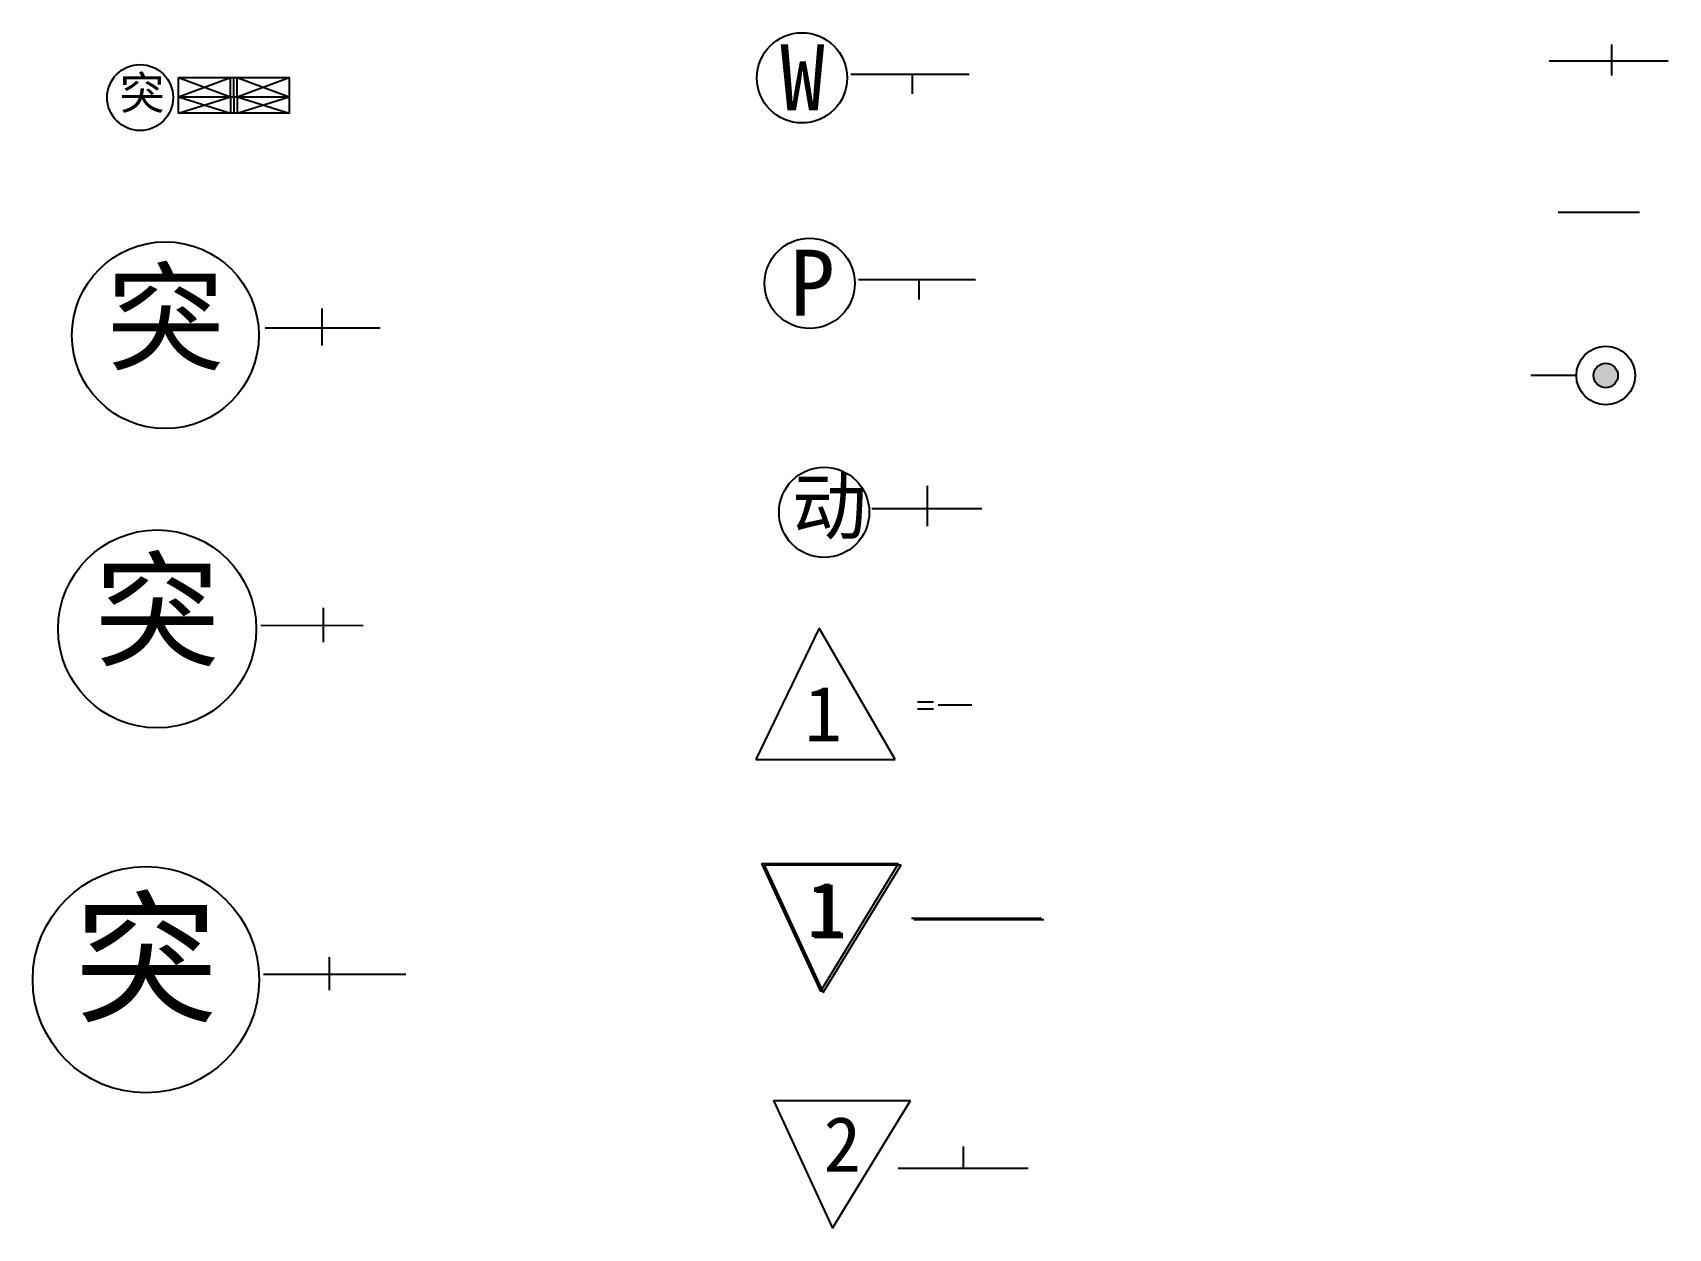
# Model space of a CAD drawing. Header units: millimetres. Extents: x 791 to 2278, y 376 to 1463.
import ezdxf
from ezdxf.enums import TextEntityAlignment as Align

# ---------------------------------------------------------------- set-up
doc = ezdxf.new("R2010")
doc.units = ezdxf.units.MM
doc.styles.get("Standard").update_dxf_attribs({"font": ''})
doc.styles.get('Standard').set_extended_font_data('SimSun')

# ---------------------------------------------------------------- blocks, each defined once
blk = doc.blocks.new('小型突出点')
for p, q in [((35, 18.3), (82.2, 0.7)), ((35, 0.7), (82.2, 18.3)), ((82.2, 0.7), (82.2, 18.3)), ((85.2, 0.7), (85.2, 18.3)), ((88.2, 0.7), (88.2, 18.3)), ((88.2, 18.3), (135.6, 0.7)), ((88.2, 0.7), (135.6, 18.3)), ((35, 0.7), (135.6, 0.7)), ((35, 0.7), (82.2, -14.2)), ((35, -14.2), (82.2, 0.7)), ((82.2, 0.7), (82.2, -14.2)), ((85.2, 0.7), (85.2, -14.2)), ((88.2, 0.7), (88.2, -14.2)), ((88.2, 0.7), (135.6, -14.2)), ((88.2, -14.2), (135.6, 0.7))]:
    blk.add_line(p, q)
blk.add_lwpolyline([(35, 18.3), (135.6, 18.3), (135.6, -14.2), (35, -14.2)], close=True)
blk.add_circle((0, 0), 30)
at = {"insert": (-18.6, 19.2), "char_height": 30, "attachment_point": 1}
blk.add_mtext_dynamic_manual_height_columns('{\\fSimSun|b0|i0|c134|p2;突}', width=40.734, gutter_width=12.5, heights=[0], dxfattribs=at)
for tag, p in [('突出煤量', (58.6, 9.5)), ('涌出瓦斯总量', (111.9, 9.5)), ('标高', (58.6, -6.7)), ('突出年月日', (111.9, -6.7))]:
    blk.add_attdef(tag, text='', height=8).set_placement(p, align=Align.MIDDLE_CENTER)
blk = doc.blocks.new('中型突出点')
at = {"color": 5}
for p, q in [((142.2, 24.3), (142.2, -9.2)), ((90.6, 6.7), (195.1, 6.7))]:
    blk.add_line(p, q, dxfattribs=at)
blk.add_circle((0, 0), 84.9, dxfattribs=at)
at = {"color": 5, "insert": (-53.8, 55.6), "char_height": 79.2, "attachment_point": 1}
blk.add_mtext_dynamic_manual_height_columns('{\\fSimSun|b0|i0|c134|p2;突}', width=84.51, gutter_width=12.5, heights=[0], dxfattribs=at)
at = {"color": 5}
for tag, p in [('突出煤量', (98.3, 10.8)), ('涌出瓦斯总量', (152.6, 10.5)), ('标高', (99.5, -7.4)), ('突出年月日', (149.2, -7.4))]:
    blk.add_attdef(tag, p, '', height=10, dxfattribs=at)
blk = doc.blocks.new('大型突出点')
at = {"color": 5}
for p, q in [((151, 19.3), (151, -11.9)), ((94.3, 3.4), (187.1, 3.1))]:
    blk.add_line(p, q, dxfattribs=at)
blk.add_circle((0, 0), 90, dxfattribs=at)
at = {"color": 5, "insert": (-57.1, 58.9), "char_height": 84, "attachment_point": 1}
blk.add_mtext_dynamic_manual_height_columns('{\\fSimSun|b0|i0|c134|p2;突}', width=84.51, gutter_width=12.5, heights=[0], dxfattribs=at)
at = {"color": 5}
for tag, p in [('突出煤量', (99.8, 7.1)), ('涌出瓦斯总量', (150.5, 8.1)), ('标高', (102.4, -10.3)), ('突出年月日', (150.2, -10.6))]:
    blk.add_attdef(tag, p, '', height=10, dxfattribs=at)
blk = doc.blocks.new('特大型突出点')
at = {"color": 5}
for p, q in [((166.4, 20.5), (166.4, -9.6)), ((106.9, 4.9), (236.3, 4.9))]:
    blk.add_line(p, q, dxfattribs=at)
blk.add_circle((0, 0), 102.9, dxfattribs=at)
at = {"color": 5, "insert": (-65.2, 67.4), "char_height": 96, "attachment_point": 1}
blk.add_mtext_dynamic_manual_height_columns('{\\fSimSun|b0|i0|c134|p2;突}', width=84.51, gutter_width=12.5, heights=[0], dxfattribs=at)
at = {"color": 5}
for tag, p in [('突出煤量', (121.6, 8.5)), ('涌出瓦斯总量', (175.8, 8.8)), ('标高', (124.9, -8.8)), ('突出年月日', (175.6, -7.7))]:
    blk.add_attdef(tag, p, '', height=10, dxfattribs=at)
blk = doc.blocks.new('瓦斯含量点')
at = {"color": 5}
for p, q in [((44.3, 3.4), (151.9, 3.4)), ((100, 3.4), (100, -14.6))]:
    blk.add_line(p, q, dxfattribs=at)
blk.add_circle((0, 0), 41, dxfattribs=at)
at = {"color": 5, "insert": (-29.3, 30.6), "char_height": 60, "attachment_point": 1}
blk.add_mtext_dynamic_manual_height_columns('\\pi9.3333;{\\fSimSun|b0|i0|c134|p2;W}', width=60, gutter_width=12.5, heights=[0], dxfattribs=at)
at = {"color": 5}
for tag, p in [('瓦斯含量', (70.2, 6.5)), ('埋深', (114.7, -11.3)), ('测点标高', (50.7, -11.9))]:
    blk.add_attdef(tag, p, '', height=10, dxfattribs=at)
blk = doc.blocks.new('瓦斯压力点')
at = {"color": 5}
for p, q in [((44.4, 3.4), (150.7, 3.4)), ((99.1, 3.4), (99.1, -14.6))]:
    blk.add_line(p, q, dxfattribs=at)
blk.add_circle((0, 0), 41, dxfattribs=at)
at = {"color": 5, "insert": (-29.3, 30.6), "char_height": 60, "attachment_point": 1}
blk.add_mtext_dynamic_manual_height_columns('\\pi11.333;{\\fSimSun|b0|i0|c134|p2;P}', width=60, gutter_width=12.5, heights=[0], dxfattribs=at)
at = {"color": 5}
for tag, p in [('瓦斯压力值', (64.1, 7.5)), ('测点标高', (52.3, -10.3)), ('埋深', (113.1, -10))]:
    blk.add_attdef(tag, p, '', height=10, dxfattribs=at)
blk = doc.blocks.new('动力现象点')
at = {"color": 5}
for p, q in [((93.7, 24.1), (93.7, -12.6)), ((43.2, 3.4), (143.4, 3.4))]:
    blk.add_line(p, q, dxfattribs=at)
blk.add_circle((0, 0), 41, dxfattribs=at)
at = {"color": 5, "insert": (-29.3, 30.6), "char_height": 50, "attachment_point": 1}
blk.add_mtext_dynamic_manual_height_columns('{\\fSimSun|b0|i0|c134|p2;动}', width=60, gutter_width=12.5, heights=[0], dxfattribs=at)
at = {"color": 5}
for tag, p in [('突出煤岩量', (53.7, 7.3)), ('涌出瓦斯量', (100.9, 6.9)), ('标高', (52.8, -9.1)), ('发生年月', (104.8, -8.8))]:
    blk.add_attdef(tag, p, '', height=10, dxfattribs=at)
blk = doc.blocks.new('煤层区域突出危险性预测指标')
at = {"color": 1}
for p, q in [((-1.1, 72), (-58.7, -47.5)), ((68, -47.5), (-1.1, 72)), ((88.1, 4.8), (102.7, 4.8)), ((106.8, 2.1), (137.5, 2.1)), ((88.1, -1.5), (102.7, -1.5)), ((-58.7, -47.5), (68, -47.5))]:
    blk.add_line(p, q, dxfattribs=at)
at = {"color": 1, "insert": (-32.4, 19.1), "char_height": 50, "attachment_point": 1}
blk.add_mtext_dynamic_manual_height_columns('\\pi17.928;1', width=56.135, gutter_width=50, heights=[0], dxfattribs=at)
at = {"color": 1}
for tag, p in [('瓦斯放散初速度', (153.3, 5)), ('煤的坚固性系数', (153.4, -9.9))]:
    blk.add_attdef(tag, text='', height=10, dxfattribs=at).set_placement(p, align=Align.CENTER)
blk.add_attdef('瓦斯突出危险性综合指标K值', text='', height=10, dxfattribs=at).set_placement((238.3, -4), align=Align.RIGHT)
blk = doc.blocks.new('工作面突出危险性预测指标2')
at = {"color": 1}
for p, q in [((-58.9, 46.2), (65.6, 46.2)), ((-58.9, 46.2), (-5.2, -70)), ((-5.2, -70), (65.6, 46.2)), ((113.7, -15.2), (113.7, 4.3)), ((54.6, -15.2), (172.7, -15.2))]:
    blk.add_line(p, q, dxfattribs=at)
at = {"color": 1, "insert": (-32.1, 31.5), "char_height": 50, "attachment_point": 1}
blk.add_mtext_dynamic_manual_height_columns('\\pi18.85;2', width=65.201, gutter_width=50, heights=[0], dxfattribs=at)
at = {"color": 1}
for tag, p in [('钻孔最大瓦斯涌出初速度', (52.3, -8.7)), ('钻孔最大钻屑量', (117.3, -7.8)), ('R值指标', (91.7, -30.8))]:
    blk.add_attdef(tag, p, '', height=10, dxfattribs=at)
blk = doc.blocks.new('工作面突出危险性预测指标1')
at = {"color": 1}
for p, q in [((-55.8, 44.6), (68.7, 44.6)), ((-55.8, 44.6), (-2.2, -71.6)), ((-2.2, -71.6), (68.7, 44.6)), ((80.3, -5.1), (198.4, -5.1))]:
    blk.add_line(p, q, dxfattribs=at)
at = {"color": 1, "insert": (-37.3, 27.8), "char_height": 50, "attachment_point": 1}
blk.add_mtext_dynamic_manual_height_columns('\\pi22.461;1', width=65.201, gutter_width=50, heights=[0], dxfattribs=at)
at = {"color": 1}
for tag, p in [('钻屑解吸指标', (98.4, 4)), ('钻孔最大钻屑量', (92.7, -24.1))]:
    blk.add_attdef(tag, p, '', height=10, dxfattribs=at)
blk = doc.blocks.new('回采工作面瓦斯涌出量点')
at = {"color": 1}
for p, q in [((-57.2, 0), (51.1, 0)), ((-0.5, 14.6), (-0.5, -13.5))]:
    blk.add_line(p, q, dxfattribs=at)
for tag, p in [('绝对瓦斯涌出量', (-49.4, 3.5)), ('相对瓦斯涌出量', (14, 4)), ('工作面日产量', (-51.7, -13.3)), ('回采年月', (10.2, -14.1))]:
    blk.add_attdef(tag, p, '', height=10, dxfattribs=at)
blk = doc.blocks.new('掘进工作面绝对瓦斯涌出量点')
at = {"color": 1}
blk.add_line((-36.9, 0), (37, 0), dxfattribs=at)
for tag, p in [('绝对瓦斯涌出量', (-30.5, 2.7)), ('掘进年月', (-25.2, -12.4))]:
    blk.add_attdef(tag, p, '', height=10, dxfattribs=at)
blk = doc.blocks.new('见煤钻孔')
blk.add_hatch(color=256).paths.add_polyline_path([(-11.1, 0, 1), (11.1, 0, 1)])
blk.add_line((-26.7, 0), (-68, 0))
for radius in [26.7, 11.1]:
    blk.add_circle((0, 0), radius)
for tag, p in [('孔号', (-12.3, 31.1)), ('地面标高', (-67.9, 2.5)), ('煤厚', (27.5, -3.2)), ('煤层底板标高', (-67.6, -13.4))]:
    blk.add_attdef(tag, p, '', height=10)

msp = doc.modelspace()

# ---------------------------------------------------------------- block references
for name, p in [('瓦斯含量点', (1490.4, 1421.6)), ('回采工作面瓦斯涌出量点', (2226.5, 1437.2)), ('小型突出点', (888.9, 1403.7)), ('掘进工作面绝对瓦斯涌出量点', (2214.3, 1299.4)), ('中型突出点', (911.9, 1187.6)), ('瓦斯压力点', (1497.4, 1234.8)), ('见煤钻孔', (2220.8, 1151)), ('动力现象点', (1510.5, 1026.6)), ('大型突出点', (904.4, 920.6)), ('煤层区域突出危险性预测指标', (1507.2, 849.4)), ('特大型突出点', (894.2, 601.7)), ('工作面突出危险性预测指标1', (1509.5, 662.7)), ('工作面突出危险性预测指标1', (1511.8, 661.6)), ('工作面突出危险性预测指标2', (1523.3, 445.7))]:
    msp.add_blockref(name, p)

doc.saveas('drawing.dxf')
